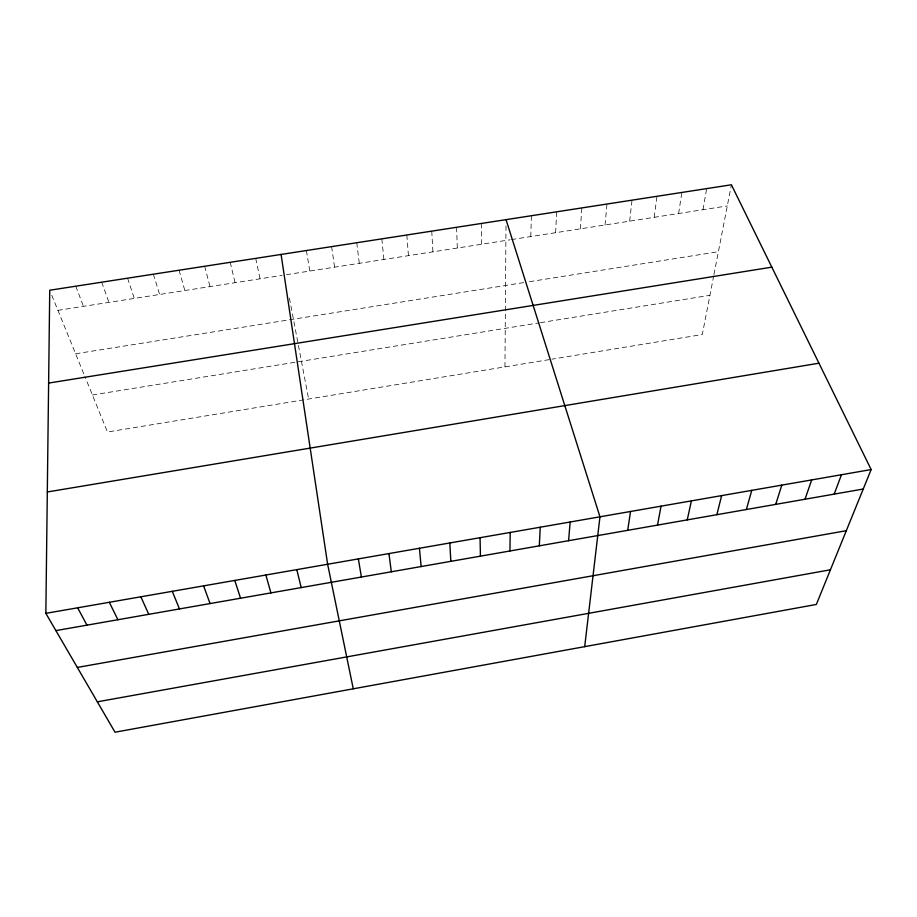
<?xml version="1.0" encoding="UTF-8"?>
<svg xmlns="http://www.w3.org/2000/svg" width="917" height="917" viewBox="0 0 917 917"><rect width="100%" height="100%" fill="white"/><g stroke="black" fill="none" stroke-linecap="round" stroke-linejoin="round"><path stroke-width="0.69" stroke-dasharray="4.58 3.44" d="M504.958 366.869L505.989 225.192M530.783 236.575L531.39 215.724M555.622 232.7L556.665 211.816M580.369 228.837L581.859 207.918M605.048 224.986L606.985 204.032M629.647 221.157L632.019 200.158M654.165 217.329L656.985 196.295M678.614 213.512L681.858 192.455M702.995 209.706L706.663 188.615M713.713 275.857L702.307 334.533L551.988 359.166M713.965 274.538L731.399 184.787M549.237 359.624L107.472 431.999L84.926 376.623M92.399 394.998L539.036 322.887M540.388 322.669L709.93 295.297M75.607 353.767L526.667 282.138M529.487 281.691L718.401 251.694M57.92 310.336L282.218 275.341M286.368 274.699L510.035 239.807M511.411 239.589L727.296 205.924M51.776 295.251L84.41 375.374M75.767 286.207L83.458 306.347M101.707 282.195L108.928 302.369M127.578 278.195L134.306 298.415M153.357 274.206L159.615 294.472M179.067 270.228L184.844 290.529M204.686 266.262L209.993 286.608M230.236 262.308L235.061 282.7M255.694 258.376L260.061 278.802M289.405 298.117L308.639 399.044M306.381 250.536L309.831 271.042M331.61 246.627L334.59 267.179M356.759 242.741L359.292 263.328M381.839 238.856L383.902 259.488M406.827 234.993L408.443 255.66M431.747 231.141L432.916 251.843M456.586 227.301L457.308 248.037M481.345 223.473L481.631 244.243"/><path stroke-width="1.38" d="M45.85 613.347L49.736 290.231L731.399 184.787L871.15 469.561L816.348 604.452L115.015 732.213L45.85 613.347L871.15 469.561M509.932 550.991L510.207 532.445M539.311 545.833L540.239 527.218M568.586 540.698L570.156 522.002M584.702 646.645L599.959 516.81L506.035 219.644M627.698 530.335L630.552 511.48M657.523 525.097L661.031 506.173M687.246 519.893L691.395 500.877M716.853 514.701L721.633 495.616M746.346 509.531L751.768 490.366M775.736 504.373L781.788 485.139M805.011 499.238L811.683 479.923M834.183 494.125L841.474 474.731M97.34 701.826L830.435 569.778M77.326 667.438L846.311 530.691M55.891 630.609L863.241 489.025M47.306 491.97L818.95 363.201M48.612 383.077L771.816 267.156M77.636 607.799L86.966 625.153M109.306 602.286L117.915 619.732M140.863 596.795L148.749 614.321M172.281 591.316L179.468 608.934M203.597 585.86L210.062 603.569M234.775 580.427L240.552 598.228M265.85 575.016L270.928 592.898M296.799 569.629L301.2 587.591M353.263 688.805L327.633 564.253L281.083 254.445M358.352 558.9L361.39 577.034M388.946 553.57L391.318 571.784M419.436 548.263L421.132 566.557M449.811 542.967L450.843 561.353M480.061 537.694L480.439 556.16"/></g></svg>
